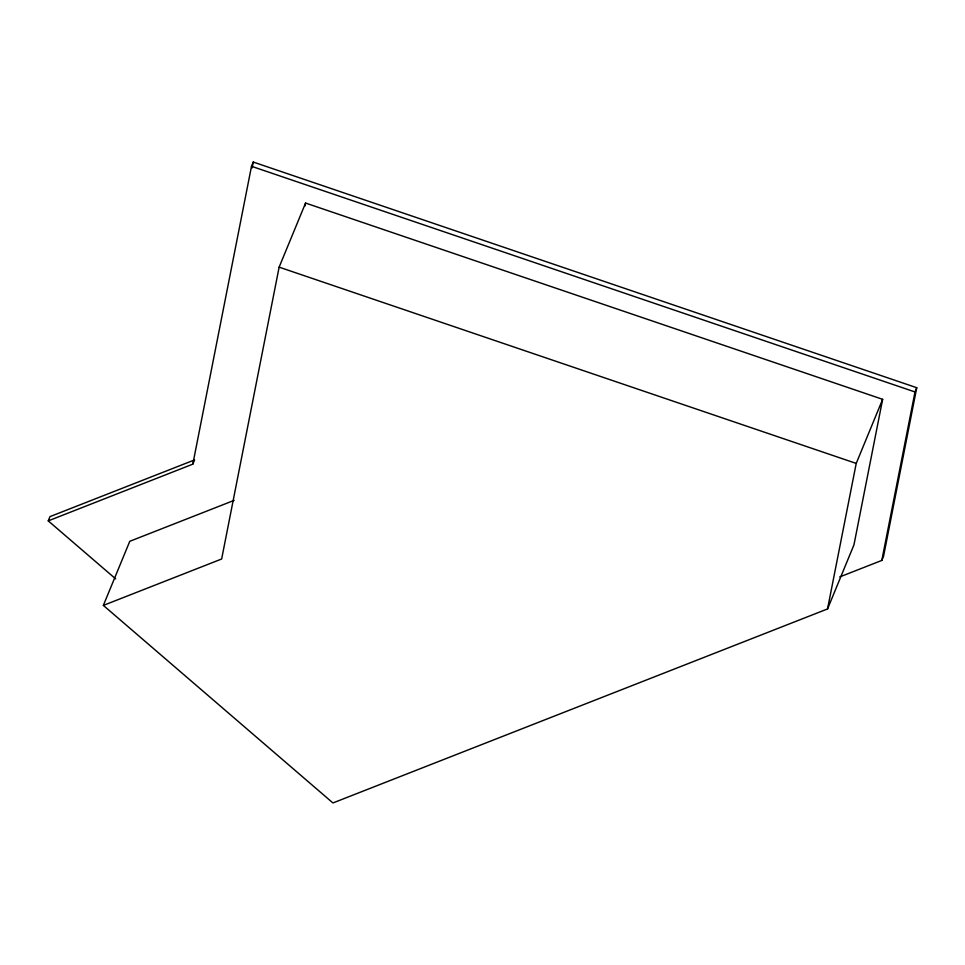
<?xml version="1.0" encoding="UTF-8"?>
<svg xmlns="http://www.w3.org/2000/svg" width="965" height="965" viewBox="0 0 965 965"><rect width="100%" height="100%" fill="white"/><g stroke="black" fill="none" stroke-linecap="round" stroke-linejoin="round"><path stroke-width="1.45" d="M115.679 578.891L48.25 520.871L192.819 464.153L251.503 166.294L253.252 162.048L916.75 387.713L883.566 556.178L881.817 560.424L839.767 576.913M252.082 167.946L253.252 162.048M279.138 267.148L221.648 559L103.352 605.405L332.937 802.952L827.548 608.939L853.965 544.839L882.637 399.317L305.567 203.048L279.138 267.148L856.22 463.417L827.548 608.939M304.988 206.003L305.567 203.048M881.817 560.424L915.001 391.959L916.75 387.713M48.25 520.871L49.999 516.613L194.568 459.907L192.819 464.153M103.352 605.405L129.78 541.305L234.157 500.365M856.22 463.417L882.637 399.317M251.503 166.294L915.001 391.959"/></g></svg>
